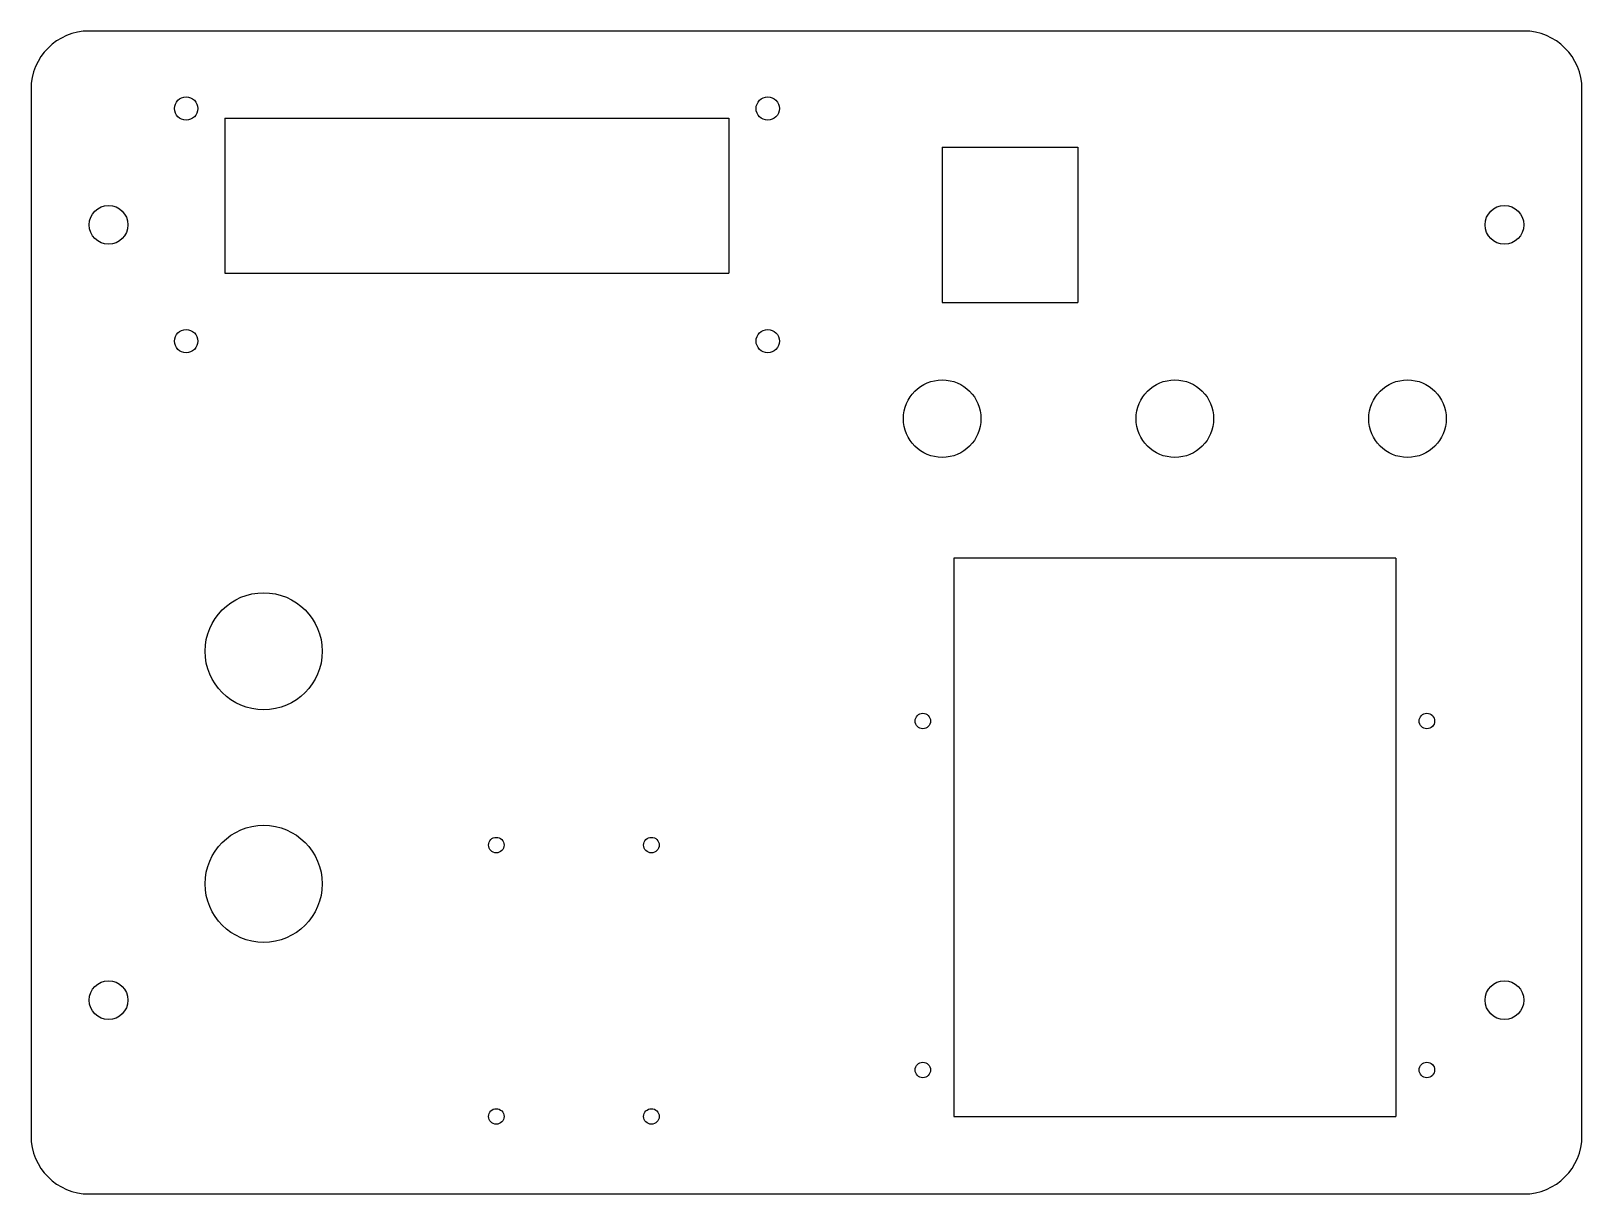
# Model space of a CAD drawing. Header units: millimetres. Extents: x 0 to 200, y -150 to 0.
import ezdxf

# ---------------------------------------------------------------- set-up
doc = ezdxf.new("R2010")
doc.units = ezdxf.units.MM

msp = doc.modelspace()

# ---------------------------------------------------------------- linework, layer by layer
at = {"color": 7, "linetype": 'Continuous', "lineweight": 25}
for p, q in [((192.5, 0), (7.5, 0)), ((0, -7.5), (0, -142.5)), ((200, -142.5), (200, -7.5)), ((25, -11.25), (90, -11.25)), ((25, -11.25), (25, -31.25)), ((90, -11.25), (90, -31.25)), ((117.5, -15), (135, -15)), ((117.5, -15), (117.5, -35)), ((135, -15), (135, -35)), ((25, -31.25), (90, -31.25)), ((117.5, -35), (135, -35)), ((119, -68), (119, -140)), ((176, -68), (119, -68)), ((176, -68), (176, -140)), ((119, -140), (176, -140)), ((7.5, -150), (192.5, -150))]:
    msp.add_line(p, q, dxfattribs=at)
for centre, radius in [((20, -10), 1.5), ((95, -10), 1.5), ((10, -25), 2.5), ((190, -25), 2.5), ((20, -40), 1.5), ((95, -40), 1.5), ((117.5, -50), 5), ((147.5, -50), 5), ((177.5, -50), 5), ((30, -80), 7.55), ((115, -89), 1), ((180, -89), 1), ((30, -110), 7.55), ((60, -105), 1), ((80, -105), 1), ((10, -125), 2.5), ((190, -125), 2.5), ((115, -134), 1), ((180, -134), 1), ((60, -140), 1), ((80, -140), 1)]:
    msp.add_circle(centre, radius, dxfattribs=at)
for centre, start, end in [((7.5, -7.5), 90, 180), ((192.5, -7.5), 0, 90), ((7.5, -142.5), 180, 270), ((192.5, -142.5), 270, 0)]:
    msp.add_arc(centre, 7.5, start, end, dxfattribs=at)

doc.saveas('drawing.dxf')
